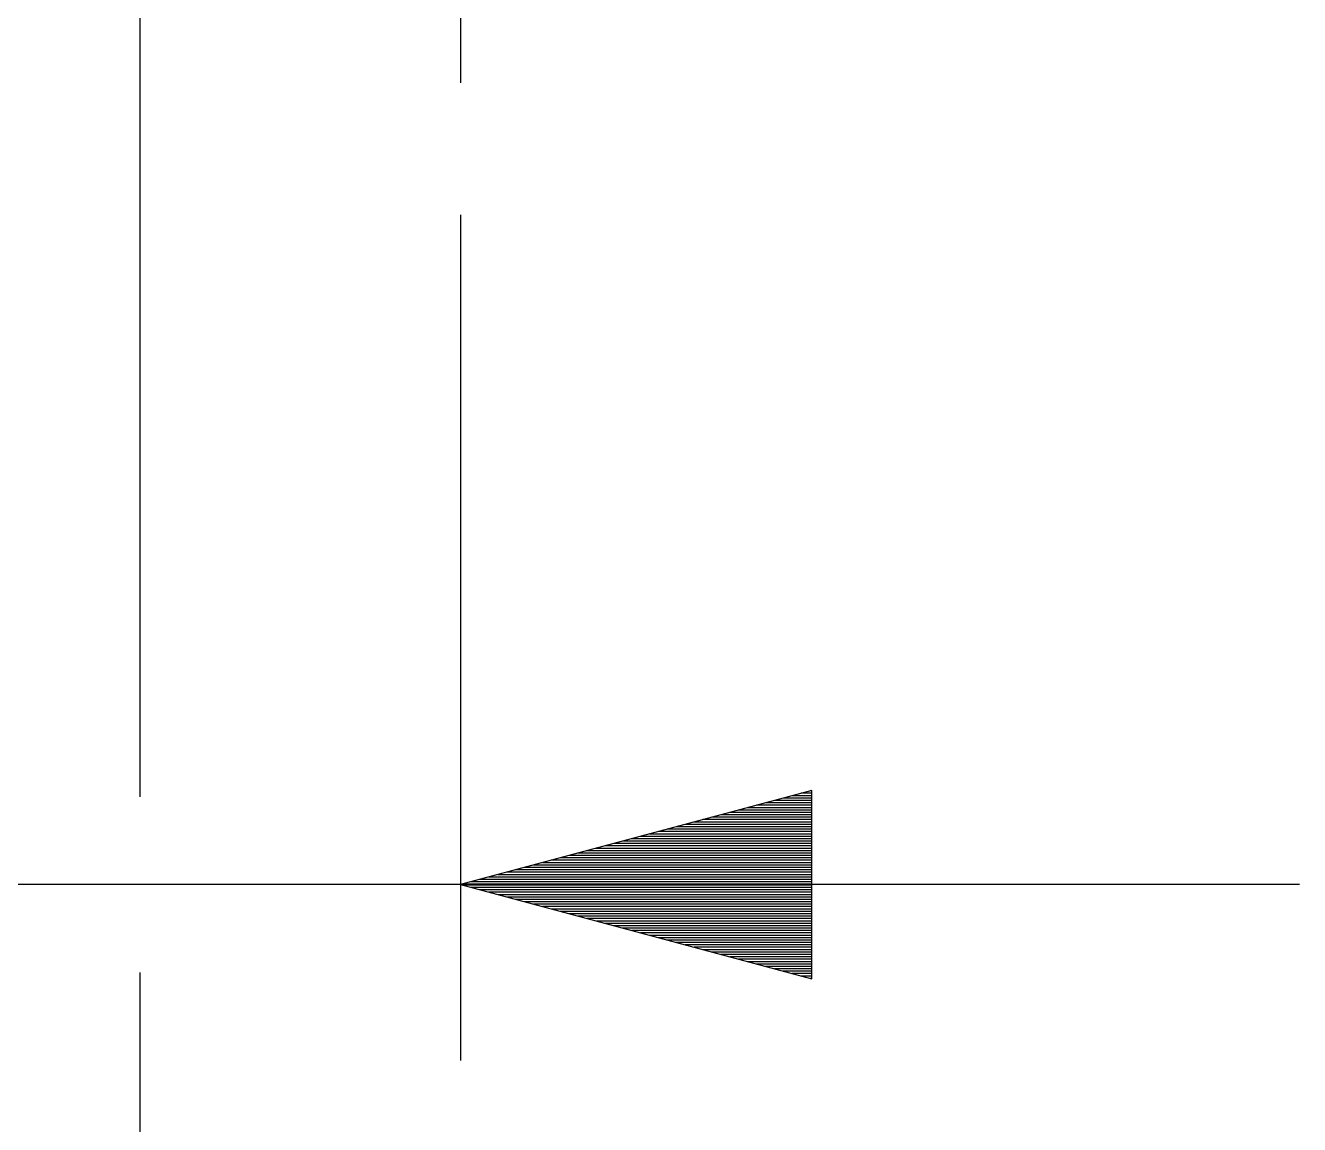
# Model space of a CAD drawing. Extents: x 0 to 420, y 0 to 297.
# Drawn here: x 36.48 to 50.99, y 32.62 to 45.12 of the extents above; entities that cross this region are included whole.
import ezdxf

# ---------------------------------------------------------------- set-up
doc = ezdxf.new("R2010")
doc.units = 0
doc.layers.add('541324033_sd', color=7, linetype='CONTINUOUS')

msp = doc.modelspace()

# ---------------------------------------------------------------- linework, layer by layer
at = {"layer": '541324033_sd', "color": 7}
for points in [[(37.780458, 57.045971), (37.780458, 36.346039)], [(41.430683, 48.133557), (41.430683, 44.471055)], [(41.430683, 42.971189), (41.430683, 33.346053)], [(45.430496, 36.412841), (45.411954, 36.412841)], [(45.430496, 36.412841), (45.411954, 36.412841)], [(45.430496, 36.276951), (44.903955, 36.276951)], [(45.430496, 36.304045), (45.005555, 36.304045)], [(45.430496, 36.331138), (45.10707, 36.331138)], [(45.430496, 36.358654), (45.208585, 36.358654)], [(45.430496, 36.385748), (45.3101, 36.385748)], [(45.430496, 36.140638), (44.395956, 36.140638)], [(45.430496, 36.167816), (44.497556, 36.167816)], [(45.430496, 36.195248), (44.599071, 36.195248)], [(45.430496, 36.222341), (44.700586, 36.222341)], [(45.430496, 36.249519), (44.802101, 36.249519)], [(45.430496, 36.00441), (43.887958, 36.00441)], [(45.430496, 36.031842), (43.989557, 36.031842)], [(45.430496, 36.05902), (44.091072, 36.05902)], [(45.430496, 36.086113), (44.192588, 36.086113)], [(45.430496, 36.113545), (44.294103, 36.113545)], [(45.430496, 35.841342), (43.278105, 35.841342)], [(45.430496, 35.86852), (43.379959, 35.86852)], [(45.430496, 35.895614), (43.481559, 35.895614)], [(45.430496, 35.922707), (43.583074, 35.922707)], [(45.430496, 35.950139), (43.684589, 35.950139)], [(45.430496, 35.977317), (43.786104, 35.977317)], [(45.430496, 35.705114), (42.770106, 35.705114)], [(45.430496, 35.732207), (42.87196, 35.732207)], [(45.430496, 35.759639), (42.97356, 35.759639)], [(45.430496, 35.786817), (43.075075, 35.786817)], [(45.430496, 35.81391), (43.17659, 35.81391)], [(45.430496, 35.568801), (42.262108, 35.568801)], [(45.430496, 35.596318), (42.363961, 35.596318)], [(45.430496, 35.623411), (42.465561, 35.623411)], [(45.430496, 35.650504), (42.567076, 35.650504)], [(45.430496, 35.678021), (42.668591, 35.678021)], [(45.430496, 35.405818), (41.652594, 35.405818)], [(45.430496, 35.432911), (41.754109, 35.432911)], [(45.430496, 35.460005), (41.855963, 35.460005)], [(45.430496, 35.487183), (41.957562, 35.487183)], [(45.430496, 35.514615), (42.059078, 35.514615)], [(45.430496, 35.541708), (42.160593, 35.541708)], [(41.680364, 35.346298), (21.214874, 35.346298)], [(50.985377, 35.346298), (29.180463, 35.346298)], [(45.430496, 35.351208), (41.449564, 35.351208)], [(45.430496, 35.340964), (41.449564, 35.340964)], [(45.430496, 35.378302), (41.551079, 35.378302)], [(45.430496, 35.31387), (41.551079, 35.31387)], [(45.430496, 35.286692), (41.652594, 35.286692)], [(45.430496, 35.259261), (41.754109, 35.259261)], [(45.430496, 35.232167), (41.855963, 35.232167)], [(45.430496, 35.205074), (41.957562, 35.205074)], [(45.430496, 35.177557), (42.059078, 35.177557)], [(45.430496, 35.150464), (42.160593, 35.150464)], [(45.430496, 35.123371), (42.262108, 35.123371)], [(45.430496, 35.095939), (42.363961, 35.095939)], [(45.430496, 35.068761), (42.465561, 35.068761)], [(45.430496, 35.041668), (42.567076, 35.041668)], [(45.430496, 35.014236), (42.668591, 35.014236)], [(45.430496, 34.987058), (42.770106, 34.987058)], [(45.430496, 34.959965), (42.87196, 34.959965)], [(45.430496, 34.932533), (42.97356, 34.932533)], [(45.430496, 34.905439), (43.075075, 34.905439)], [(45.430496, 34.878261), (43.17659, 34.878261)], [(45.430496, 34.851168), (43.278105, 34.851168)], [(45.430496, 34.823736), (43.379959, 34.823736)], [(45.430496, 34.796558), (43.481559, 34.796558)], [(45.430496, 34.769465), (43.583074, 34.769465)], [(45.430496, 34.742033), (43.684589, 34.742033)], [(45.430496, 34.71494), (43.786104, 34.71494)], [(45.430496, 34.687762), (43.887958, 34.687762)], [(45.430496, 34.66033), (43.989557, 34.66033)], [(45.430496, 34.633237), (44.091072, 34.633237)], [(45.430496, 34.606059), (44.192588, 34.606059)], [(45.430496, 34.578627), (44.294103, 34.578627)], [(45.430496, 34.551534), (44.395956, 34.551534)], [(45.430496, 34.52444), (44.497556, 34.52444)], [(45.430496, 34.496924), (44.599071, 34.496924)], [(45.430496, 34.46983), (44.700586, 34.46983)], [(45.430496, 34.442737), (44.802101, 34.442737)], [(45.430496, 34.415559), (44.903955, 34.415559)], [(45.430496, 34.388127), (45.005555, 34.388127)], [(37.780458, 34.346133), (37.780458, 23.346098)], [(45.430496, 34.361034), (45.10707, 34.361034)], [(45.430496, 34.333941), (45.208585, 34.333941)], [(45.430496, 34.306424), (45.3101, 34.306424)], [(45.430496, 34.279331), (45.411954, 34.279331)], [(45.430496, 34.279331), (45.411954, 34.279331)]]:
    msp.add_lwpolyline(points, dxfattribs=at)
msp.add_lwpolyline([(41.430683, 35.346298), (45.430496, 34.274336), (45.430496, 36.417836)], close=True, dxfattribs=at)

doc.saveas('drawing.dxf')
